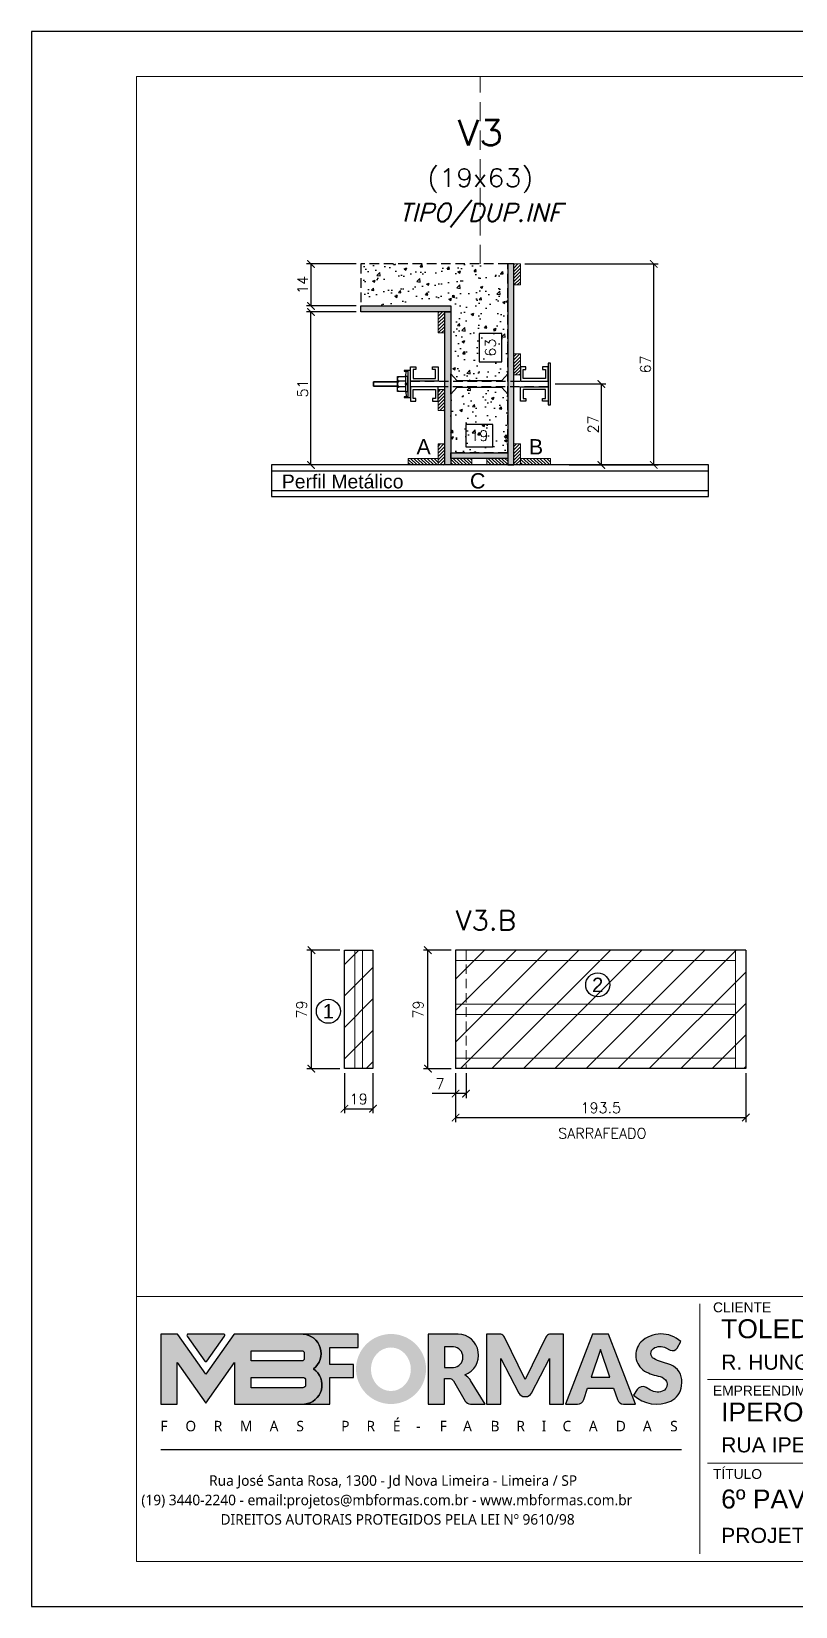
# Model space of a CAD drawing. Extents: x -23436 to 4767, y -4638 to 9755.
# Drawn here: x -17506 to -16997, y 5232 to 6282 of the extents above; entities that cross this region are included whole.
import ezdxf
from ezdxf.enums import TextEntityAlignment as Align

# ---------------------------------------------------------------- set-up
doc = ezdxf.new("R2010")
doc.units = 0
doc.header["$PDMODE"] = 2
doc.header["$PDSIZE"] = 10
doc.linetypes.add('CABLIN', pattern=[0.35, 0.25, -0.1])
doc.linetypes.add('HIDDEN', pattern=[9.525, 6.35, -3.175])
doc.layers.get('0').update_dxf_attribs({"lineweight": 13})
doc.layers.get('Defpoints').update_dxf_attribs({"lineweight": 13})
for name, color, linetype in [('Barra de Ancoragem', 20, 'Continuous'), ('Concreto', 250, 'HIDDEN'), ('Cota', 4, 'Continuous'), ('Cota Seção (2x)', 4, 'Continuous'), ('Hachura', 252, 'CABLIN'), ('MB Logo', 255, 'Continuous'), ('Painéis', 200, 'Continuous'), ('Perfil Metálico', 224, 'Continuous'), ('Reaproveitamento', 251, 'Continuous'), ('Romaneio', 10, 'Continuous'), ('Texto de Titulo', 7, 'Continuous'), ('Texto Qtd Sarr', 242, 'Continuous'), ('Tubo de PVC', 51, 'Continuous')]:
    doc.layers.add(name, color=color, linetype=linetype)
for name, color, linetype, lineweight in [('FOLHA MB', 7, 'Continuous', 13), ('Madeira', 100, 'Continuous', 13), ('Sarr 2.2x7', 40, 'Continuous', 9), ('Texto Seção', 7, 'Continuous', 15)]:
    doc.layers.add(name, color=color, linetype=linetype, lineweight=lineweight)
doc.layers.add('Laje_Perimetro', color=7, linetype='Continuous', plot=False)
doc.styles.add('ARIAL', font='arial.ttf', dxfattribs={"oblique": 15, "height": 25})
doc.styles.add('MB_C01', font='arial.ttf', dxfattribs={"height": 1.3})
doc.styles.add('MB_C02', font='arial.ttf', dxfattribs={"height": 2})
doc.styles.add('MB_C03', font='arial.ttf', dxfattribs={"height": 2.5})
doc.styles.add('MtXpl_Lucida_Sans_Un', font='l_10646.ttf')
doc.styles.add('REGUA-120', font='ROMANS.shx', dxfattribs={"height": 15})
doc.styles.add('ROMANS', font='romans.shx')
doc.dimstyles.new('Cota Paínel', dxfattribs={"dimtxt": 7, "dimasz": 5, "dimexe": 3, "dimexo": 3, "dimgap": 3, "dimtad": 1, "dimdec": 1, "dimzin": 12, "dimdsep": 46, "dimtxsty": 'ROMANS', "dimblk": 'ARCHTICK', "dimcen": 0, "dimclrd": 4, "dimclre": 4, "dimclrt": 1, "dimadec": 1, "dimazin": 3, "dimtfac": 1, "dimtdec": 1, "dimtmove": 0, "dimatfit": 3, "dimldrblk": 'OBLIQUE', "dimfxl": 1, "dimtolj": 1, "dimtzin": 12, "dimarcsym": 0})
doc.dimstyles.new('Cota Seção (2x)', dxfattribs={"dimtxt": 7, "dimasz": 5, "dimexe": 3, "dimexo": 3, "dimgap": 2, "dimtad": 3, "dimdec": 1, "dimlfac": 0.5, "dimzin": 12, "dimdsep": 46, "dimtxsty": 'ROMANS', "dimblk": 'ARCHTICK', "dimcen": 0, "dimclrd": 4, "dimclre": 4, "dimclrt": 1, "dimadec": 1, "dimazin": 3, "dimtfac": 1, "dimtdec": 1, "dimtmove": 0, "dimatfit": 3, "dimldrblk": 'OBLIQUE', "dimfxl": 1, "dimtolj": 1, "dimtzin": 12, "dimarcsym": 0})
doc.dimstyles.new('Cota Seção interna', dxfattribs={"dimtxt": 7, "dimasz": 6, "dimexe": 0.18, "dimexo": 2, "dimgap": -4, "dimtad": 3, "dimdec": 1, "dimlfac": 0.5, "dimzin": 12, "dimdsep": 46, "dimtxsty": 'ROMANS', "dimblk": 'ARCHTICK', "dimcen": 0.09, "dimse1": 1, "dimse2": 1, "dimsd1": 1, "dimsd2": 1, "dimclrd": 180, "dimclre": 5, "dimclrt": 1, "dimadec": 0, "dimazin": 3, "dimtfac": 1, "dimtdec": 1, "dimtofl": 0, "dimtmove": 0, "dimatfit": 3, "dimldrblk": 'ARCHTICK', "dimfxl": 1, "dimtolj": 1, "dimtzin": 0, "dimarcsym": 0})
pattern_1 = [(225, (-25488.1304, -16787.3607), (1.12253202, -1.12253202), [])]
pattern_2 = [(45, (1654.23, -96.997), (-10.48783, 10.48783), [])]

# ---------------------------------------------------------------- blocks, each defined once
blk = doc.blocks.new('MB-NOVO')
at = {"layer": 'MB Logo', "linetype": 'Continuous'}
h = blk.add_hatch(color=256, dxfattribs=at)
h.dxf.hatch_style = 1
h.set_gradient(color1=(242, 132, 69), color2=(247, 180, 141), rotation=90, tint=1)
h.paths.add_polyline_path([(-18529.6, 10980.8), (-18475.7, 10980.8, 0.706757), (-18468.7, 11008, 0.681802), (-18476.7, 11034.9), (-18529.4, 11034.9, 0.243712), (-18530.2, 11034.5), (-18551.7, 11003.9), (-18573.3, 11034.5, 0.243712), (-18574.1, 11034.9), (-18586.5, 11034.9), (-18586.5, 10980.8), (-18573.9, 10980.8), (-18573.9, 11012.9), (-18551.7, 10981.5), (-18529.6, 11012.9)])
h.paths.add_polyline_path([(-18516.8, 11014.1), (-18516.8, 11022), (-18477.8, 11022, -0.414214), (-18475.8, 11020), (-18475.8, 11016.1, -0.414214), (-18477.8, 11014.1)], flags=16)
h.paths.add_polyline_path([(-18516.8, 11001.4), (-18476.8, 11001.4, -0.414214), (-18474.8, 10999.4), (-18474.8, 10995.5, -0.414214), (-18476.8, 10993.5), (-18516.8, 10993.5)], flags=16)
at = {"layer": 'MB Logo', "true_color": 0x262626}
h = blk.add_hatch(color=250, dxfattribs=at)
h.dxf.hatch_style = 1
h.paths.add_polyline_path([(-18537.3, 11033.3, 0.60809), (-18538.1, 11034.9), (-18565.3, 11034.9, 0.60809), (-18566.1, 11033.3), (-18552.5, 11014, 0.518202), (-18550.9, 11014)])
h = blk.add_hatch(color=250, dxfattribs=at)
h.dxf.hatch_style = 1
h.paths.add_polyline_path([(-18456.2, 11011.3), (-18456.2, 11024.6), (-18434.2, 11024.6), (-18434.2, 11034.9), (-18476.7, 11034.9, -0.681802), (-18468.7, 11008, -0.706757), (-18475.7, 10980.8), (-18456.2, 10980.8), (-18456.2, 11001.4), (-18437.8, 11001.4), (-18437.8, 11011.3)])
h = blk.add_hatch(color=250, dxfattribs=at)
h.dxf.hatch_style = 1
h.paths.add_polyline_path([(-18435.9, 11007.9, 1), (-18381.9, 11007.9, 1)])
edge = h.paths.add_edge_path(flags=16)
edge.add_ellipse((-18409, 11007.7), major_axis=(0, 16.8), ratio=0.916255, start_angle=0, end_angle=360)
h = blk.add_hatch(color=250, dxfattribs=at)
h.dxf.hatch_style = 1
h.paths.add_polyline_path([(-18357, 11034.9), (-18380.2, 11034.9), (-18380.2, 10980.8), (-18367.6, 10980.8), (-18367.6, 11000.7), (-18363.4, 11000.7, -0.195765), (-18360.9, 10998.9), (-18351.8, 10983.2, 0.261385), (-18347.5, 10980.8), (-18336.4, 10980.8), (-18347.5, 10999, 0.082429), (-18349.6, 11001.5), (-18351.9, 11003.4, 0.81838)])
h.paths.add_polyline_path([(-18360.8, 11009), (-18367.6, 11009), (-18367.6, 11025), (-18360.8, 11025, -0.92578)], flags=16)
h = blk.add_hatch(color=250, dxfattribs=at)
h.dxf.hatch_style = 1
h.paths.add_polyline_path([(-18286.6, 11015.9), (-18286.6, 10980.8), (-18275.8, 10980.8), (-18275.8, 11034.9), (-18286.6, 11034.9, 0.216647), (-18289.4, 11032.4), (-18305.5, 10999.8), (-18321.6, 11032.7, 0.199908), (-18324.3, 11034.9), (-18335.2, 11034.9), (-18335.2, 10980.8), (-18324.3, 10980.8), (-18324.3, 11015.9), (-18310.4, 10989.3, 0.279644), (-18306, 10986.6, 0.340986), (-18300.5, 10989.3)])
h = blk.add_hatch(color=250, dxfattribs=at)
h.dxf.hatch_style = 1
h.paths.add_polyline_path([(-18274.4, 10980.8), (-18265, 10980.8, 0.322517), (-18260.2, 10984.3), (-18257.3, 10993), (-18237.2, 10993), (-18234.3, 10984.3, 0.322517), (-18229.5, 10980.8), (-18220.3, 10980.8), (-18241.2, 11034.9), (-18253.4, 11034.9)])
h.paths.add_polyline_path([(-18254.4, 11001.6), (-18247.3, 11023), (-18240.1, 11001.6)], flags=16)
h = blk.add_hatch(color=250, dxfattribs=at)
h.dxf.hatch_style = 1
h.paths.add_polyline_path([(-18206, 11024, -0.247671), (-18196.9, 11024.3), (-18193.5, 11022.5, 0.40799), (-18188.2, 11024.1), (-18185.4, 11029.1, 0.392837), (-18216.2, 11028.7, 0.467779), (-18213.3, 11006.3, 0.077523), (-18201.2, 11002.1, -0.214206), (-18196.1, 10997.9, -0.284295), (-18198.2, 10991.4, -0.26924), (-18208.8, 10991.6), (-18212.2, 10993.6, 0.407727), (-18219, 10992.1), (-18221.8, 10987.7, 0.296878), (-18193.2, 10983.1, 0.272251), (-18184.9, 10995.3), (-18184.6, 10997.9, 0.348906), (-18193.7, 11011.2), (-18200.4, 11013.5, -0.045018), (-18205.8, 11015.7, -0.618284)])
at = {"layer": 'MB Logo', "linetype": 'Continuous'}
blk.add_line((-18586.5, 10945.9), (-18184.8, 10945.9), dxfattribs=at)
at = {"layer": 'MB Logo', "color": 23, "linetype": 'Continuous', "true_color": 0xf28445}
for points in [[(-18573.3, 11034.5, 0.243712), (-18574.1, 11034.9), (-18586.5, 11034.9), (-18586.5, 10980.8), (-18573.9, 10980.8), (-18573.9, 11012.9), (-18551.7, 10981.5), (-18529.6, 11012.9), (-18529.6, 10980.8), (-18475.7, 10980.8, 0.706757), (-18468.7, 11008, 0.681802), (-18476.7, 11034.9), (-18529.4, 11034.9, 0.243712), (-18530.2, 11034.5), (-18551.7, 11003.9)], [(-18516.8, 11022), (-18477.8, 11022, -0.414214), (-18475.8, 11020), (-18475.8, 11016.1, -0.414214), (-18477.8, 11014.1), (-18516.8, 11014.1)], [(-18516.8, 11001.4), (-18476.8, 11001.4, -0.414214), (-18474.8, 10999.4), (-18474.8, 10995.5, -0.414214), (-18476.8, 10993.5), (-18516.8, 10993.5)]]:
    blk.add_lwpolyline(points, format="xyb", close=True, dxfattribs=at)
at = {"layer": 'MB Logo', "color": 250, "true_color": 0x262626}
for points in [[(-18537.3, 11033.3, 0.60809), (-18538.1, 11034.9), (-18565.3, 11034.9, 0.60809), (-18566.1, 11033.3), (-18552.5, 11014, 0.518202), (-18550.9, 11014)], [(-18437.8, 11011.3), (-18456.2, 11011.3), (-18456.2, 11024.6), (-18434.2, 11024.6), (-18434.2, 11034.9), (-18476.7, 11034.9, -0.681802), (-18468.7, 11008, -0.706757), (-18475.7, 10980.8), (-18456.2, 10980.8), (-18456.2, 11001.4), (-18437.8, 11001.4)], [(-18347.5, 10980.8), (-18336.4, 10980.8), (-18347.5, 10999, 0.082429), (-18349.6, 11001.5), (-18351.9, 11003.4, 0.81838), (-18357, 11034.9), (-18380.2, 11034.9), (-18380.2, 10980.8), (-18367.6, 10980.8), (-18367.6, 11000.7), (-18363.4, 11000.7, -0.209789), (-18360.8, 10998.7), (-18351.8, 10983.2, 0.261385)], [(-18286.6, 11015.9), (-18286.6, 10980.8), (-18275.8, 10980.8), (-18275.8, 11034.9), (-18286.6, 11034.9, 0.216647), (-18289.4, 11032.4), (-18305.5, 10999.8), (-18321.5, 11032.4, 0.216647), (-18324.3, 11034.9), (-18335.2, 11034.9), (-18335.2, 10980.8), (-18324.3, 10980.8), (-18324.3, 11015.9), (-18310.4, 10989.3, 0.279644), (-18306, 10986.6), (-18304.9, 10986.6, 0.279644), (-18300.5, 10989.3)], [(-18265, 10980.8, 0.322517), (-18260.2, 10984.3), (-18257.3, 10993), (-18237.2, 10993), (-18234.3, 10984.3, 0.322517), (-18229.5, 10980.8), (-18220.3, 10980.8), (-18241.2, 11034.9), (-18253.4, 11034.9), (-18274.4, 10980.8)], [(-18206.2, 11015.9, -0.549626), (-18206.4, 11023.8, -0.258723), (-18196.9, 11024.3), (-18193.5, 11022.5, 0.40799), (-18188.2, 11024.1), (-18185.4, 11029.1, 0.392837), (-18216.2, 11028.7, 0.467779), (-18213.3, 11006.3, 0.077523), (-18201.2, 11002.1, -0.203897), (-18196.3, 10998.2), (-18196.1, 10997.8, -0.267611), (-18198, 10991.6), (-18198.5, 10991.3, -0.261145), (-18208.8, 10991.6), (-18212.2, 10993.6, 0.407727), (-18219, 10992.1), (-18221.8, 10987.7, 0.296878), (-18193.2, 10983.1, 0.265963), (-18184.9, 10994.9), (-18184.7, 10997.6, 0.340466), (-18193.1, 11011), (-18200.4, 11013.5, -0.049298)], [(-18367.6, 11009), (-18360.8, 11009, 0.92578), (-18360.8, 11025), (-18367.6, 11025)]]:
    blk.add_lwpolyline(points, format="xyb", close=True, dxfattribs=at)
blk.add_lwpolyline([(-18247.3, 11023), (-18254.4, 11001.6), (-18240.1, 11001.6)], close=True, dxfattribs=at)
at = {"layer": 'MB Logo', "color": 250, "true_color": 0x262626, "style": 'MtXpl_Lucida_Sans_Un'}
for s, height, p in [('F', 8.12, (-18586.8, 10959.8)), ('O', 8.12, (-18567.5, 10959.8)), ('R', 8.12, (-18545.6, 10959.8)), ('M', 8.12, (-18525.4, 10959.8)), ('A', 8.12, (-18502.5, 10959.8)), ('S', 8.12, (-18481.9, 10959.8)), ('P', 8.12, (-18447.3, 10959.8)), ('R', 8.12, (-18427.8, 10959.8)), ('É', 8.12, (-18407.5, 10959.8)), ('-', 8.12, (-18389.6, 10959.8)), ('F', 8.12, (-18371.4, 10959.8)), ('A', 8.12, (-18353.3, 10959.8)), ('B', 8.12, (-18332.1, 10959.8)), ('R', 8.12, (-18312.2, 10959.8)), ('I', 8.12, (-18292.7, 10959.8)), ('C', 8.12, (-18276.6, 10959.8)), ('A', 8.12, (-18256.3, 10959.8)), ('D', 8.12, (-18235.5, 10959.8)), ('A', 8.12, (-18214.6, 10959.8)), ('S', 8.12, (-18193.6, 10959.8)), ('DIREITOS AUTORAIS PROTEGIDOS PELA LEI Nº 9610/98', 8.122, (-18540.4, 10887.8))]:
    blk.add_text(s, height=height, dxfattribs=at).set_placement(p)
at = {"layer": 'MB Logo', "style": 'MtXpl_Lucida_Sans_Un'}
for s, p in [('Rua José Santa Rosa, 1300 - Jd Nova Limeira - Limeira / SP', (-18549.2, 10917.8)), ('(19) 3440-2240 - email:projetos@mbformas.com.br - www.mbformas.com.br', (-18601.5, 10902.8))]:
    blk.add_text(s, height=8.122, dxfattribs=at).set_placement(p)
blk = doc.blocks.new('A$C169d8357')
at = {"layer": 'FOLHA MB', "color": 1}
for p, q in [((1109.8, 356.7), (70, 356.7)), ((445.6, 351.7), (445.6, 185)), ((781.5, 301.2), (450.7, 301.2)), ((938.1, 245.6), (450.7, 245.6))]:
    blk.add_line(p, q, dxfattribs=at)
for points in [[(0, 1199.9), (0, 149.9), (1485, 149.9), (1485, 1199.9)], [(70, 1169.9), (70, 179.9), (1455, 179.9), (1455, 1169.9)]]:
    blk.add_lwpolyline(points, close=True, dxfattribs=at)
at = {"layer": 'MB Logo', "xscale": 0.8642040370897565, "yscale": 0.8642040370897565, "zscale": 0.8642040370897565}
blk.add_blockref('MB-NOVO', (16148.7, -9204.8), dxfattribs=at)
at = {"layer": 'FOLHA MB', "color": 6}
for s, height, style, p in [('CLIENTE', 6.57, 'MB_C01', (454.3, 346.1)), ('R. HUNGRIA,620-10ºANDAR-SÃO PAULO-SP', 10.102, 'MB_C02', (459.7, 307.8)), ('EMPREENDIMENTO E LOCAL', 6.566, 'MB_C01', (454.3, 290.6)), ('RUA IPEROIG,180-PERDIZES-SÃO PAULO-SP', 10.102, 'MB_C02', (459.7, 252.7)), ('TÍTULO', 6.57, 'MB_C01', (454.3, 235)), ('PROJETO EXECUTIVO DE LATERAIS DE VIGAS', 10.102, 'MB_C02', (459.7, 192.3))]:
    blk.add_text(s, height=height, dxfattribs=dict(at, style=style)).set_placement(p)
at = {"layer": 'FOLHA MB', "color": 5, "style": 'MB_C03'}
for s, height, p in [('TOLEDO', 12.63, (459.7, 328.8)), ('IPEROIG', 12.63, (459.7, 273.3)), ('6º PAVIMENTO / TIPO / DUPLEX INFERIOR', 12.628, (459.7, 215.3))]:
    blk.add_text(s, height=height, dxfattribs=at).set_placement(p)
blk = doc.blocks.new('_ArchTick')
at = {"color": 0, "linetype": 'ByBlock', "const_width": 0.15}
blk.add_lwpolyline([(-0.5, -0.5), (0.5, 0.5)], dxfattribs=at)
blk = doc.blocks.new('*D198')
at = {"layer": 'Cota', "color": 4, "lineweight": -2, "transparency": 16777216}
for p, q in [((-17289.9, 6095.3), (-17323.1, 6095.3)), ((-17320.1, 5993.3), (-17320.1, 6095.3)), ((-17258.3, 5993.3), (-17323.1, 5993.3))]:
    blk.add_line(p, q, dxfattribs=at)
at = {"layer": 'Defpoints', "color": 0, "transparency": 16777216}
for p in [(-17320.1, 6095.3), (-17286.9, 6095.3), (-17255.3, 5993.3)]:
    blk.add_point(p, dxfattribs=at)
at = {"layer": 'Cota', "color": 4, "lineweight": -2, "transparency": 16777216, "xscale": 5, "yscale": 5, "zscale": 5}
for p, rotation in [((-17320.1, 6095.3), 90), ((-17320.1, 5993.3), 270)]:
    blk.add_blockref('_ArchTick', p, dxfattribs=dict(at, rotation=rotation))
at = {"layer": 'Cota', "color": 1, "transparency": 16777216, "insert": (-17325.6, 6044.3), "char_height": 7, "attachment_point": 5, "rotation": 90, "style": 'ROMANS'}
blk.add_mtext('\\A1;51', dxfattribs=at)
blk = doc.blocks.new('_OBLIQUE')
at = {"color": 0, "linetype": 'ByBlock', "lineweight": -2}
for p, q in [((0, 0), (-1, 0)), ((-0.5, -0.5), (0.5, 0.5))]:
    blk.add_line(p, q, dxfattribs=at)
blk = doc.blocks.new('DSADSAD')
at = {"layer": 'Barra de Ancoragem'}
for p, q in [((-12991, 7698.4), (-13009.2, 7698.4)), ((-13005.1, 7696.9), (-13008.6, 7697.6)), ((-12995.1, 7696.9), (-12991.5, 7697.6))]:
    blk.add_line(p, q, dxfattribs=at)
at = {"layer": 'Barra de Ancoragem', "flags": 128}
for points in [[(-13009.2, 7700.2), (-12991, 7700.2), (-12991, 7698.4), (-13009.2, 7698.4)], [(-13008.6, 7698.4), (-13008.6, 7696), (-13009.2, 7696), (-13009.2, 7698.4)], [(-12995.1, 7698.4), (-12995.1, 7696.9), (-13005.1, 7696.9), (-13005.1, 7698.4)], [(-12991, 7698.4), (-12991, 7696), (-12991.5, 7696), (-12991.5, 7698.4)]]:
    blk.add_lwpolyline(points, close=True, dxfattribs=at)
for points in [[(-13005.1, 7696.9), (-13005.1, 7691.6), (-12995.1, 7691.6), (-12995.1, 7696.9)], [(-13000.4, 7696.9), (-13000.4, 7698.4), (-12999.8, 7698.4), (-12999.8, 7696.9), (-13000.4, 7696.9), (-12999.8, 7696.9)]]:
    blk.add_lwpolyline(points, dxfattribs=at)
for points in [[(-13001.9, 7696.9), (-13001.9, 7692.8, 0.666667), (-12998.3, 7692.8, 0.666667)], [(-12998.3, 7696.9), (-12998.3, 7692.8, 0.729796), (-12995.1, 7692.8, 0.729796)]]:
    blk.add_lwpolyline(points, format="xyb", dxfattribs=at)
at = {"layer": 'Barra de Ancoragem'}
blk.add_arc((-13003.5, 7693.3), 1.7, 197.7564, 342.2436, dxfattribs=at)
blk = doc.blocks.new('*D199')
at = {"layer": 'Cota', "color": 4, "lineweight": -2, "transparency": 16777216}
for p, q in [((-17157.4, 6047.3), (-17123.5, 6047.3)), ((-17126.5, 5993.3), (-17126.5, 6047.3)), ((-17147.9, 5993.3), (-17123.5, 5993.3))]:
    blk.add_line(p, q, dxfattribs=at)
at = {"layer": 'Defpoints', "color": 0, "transparency": 16777216}
for p in [(-17160.4, 6047.3), (-17126.5, 6047.3), (-17150.9, 5993.3)]:
    blk.add_point(p, dxfattribs=at)
at = {"layer": 'Cota', "color": 4, "lineweight": -2, "transparency": 16777216, "xscale": 5, "yscale": 5, "zscale": 5}
for p, rotation in [((-17126.5, 6047.3), 90), ((-17126.5, 5993.3), 270)]:
    blk.add_blockref('_ArchTick', p, dxfattribs=dict(at, rotation=rotation))
at = {"layer": 'Cota', "color": 1, "transparency": 16777216, "insert": (-17132, 6020.3), "char_height": 7, "attachment_point": 5, "rotation": 90, "style": 'ROMANS'}
blk.add_mtext('\\A1;27', dxfattribs=at)
blk = doc.blocks.new('*D200')
at = {"layer": 'Cota Seção (2x)', "color": 180, "lineweight": -2, "transparency": 16777216}
for p, q in [((-17198.9, 6020.3), (-17216.9, 6020.3)), ((-17216.9, 6020.3), (-17216.9, 6005.3)), ((-17198.9, 6005.3), (-17198.9, 6020.3)), ((-17216.9, 6005.3), (-17198.9, 6005.3))]:
    blk.add_line(p, q, dxfattribs=at)
at = {"layer": 'Defpoints', "color": 0, "transparency": 16777216}
for p in [(-17226.9, 6001.3), (-17226.9, 6001.3), (-17188.9, 6001.3)]:
    blk.add_point(p, dxfattribs=at)
at = {"layer": 'Cota Seção (2x)', "color": 1, "transparency": 16777216, "insert": (-17207.9, 6012.8), "char_height": 7, "attachment_point": 5, "style": 'ROMANS'}
blk.add_mtext('\\A1;19', dxfattribs=at)
blk = doc.blocks.new('*D201')
at = {"layer": 'Cota', "color": 4, "lineweight": -2, "transparency": 16777216}
for p, q in [((-17289.9, 6127.3), (-17323.1, 6127.3)), ((-17320.1, 6127.3), (-17320.1, 6099.3)), ((-17289.9, 6099.3), (-17323.1, 6099.3))]:
    blk.add_line(p, q, dxfattribs=at)
at = {"layer": 'Defpoints', "color": 0, "transparency": 16777216}
for p in [(-17286.9, 6127.3), (-17320.1, 6099.3), (-17286.9, 6099.3)]:
    blk.add_point(p, dxfattribs=at)
at = {"layer": 'Cota', "color": 4, "lineweight": -2, "transparency": 16777216, "xscale": 5, "yscale": 5, "zscale": 5}
for p, rotation in [((-17320.1, 6127.3), 90), ((-17320.1, 6099.3), 270)]:
    blk.add_blockref('_ArchTick', p, dxfattribs=dict(at, rotation=rotation))
at = {"layer": 'Cota', "color": 1, "transparency": 16777216, "insert": (-17325.6, 6113.3), "char_height": 7, "attachment_point": 5, "rotation": 90, "style": 'ROMANS'}
blk.add_mtext('\\A1;14', dxfattribs=at)
blk = doc.blocks.new('*D202')
at = {"layer": 'Cota', "color": 4, "lineweight": -2, "transparency": 16777216}
for p, q in [((-17177.5, 6127.3), (-17088.6, 6127.3)), ((-17091.6, 5993.3), (-17091.6, 6127.3)), ((-17147.9, 5993.3), (-17088.6, 5993.3))]:
    blk.add_line(p, q, dxfattribs=at)
at = {"layer": 'Defpoints', "color": 0, "transparency": 16777216}
for p in [(-17180.5, 6127.3), (-17091.6, 6127.3), (-17150.9, 5993.3)]:
    blk.add_point(p, dxfattribs=at)
at = {"layer": 'Cota', "color": 4, "lineweight": -2, "transparency": 16777216, "xscale": 5, "yscale": 5, "zscale": 5}
for p, rotation in [((-17091.6, 6127.3), 90), ((-17091.6, 5993.3), 270)]:
    blk.add_blockref('_ArchTick', p, dxfattribs=dict(at, rotation=rotation))
at = {"layer": 'Cota', "color": 1, "transparency": 16777216, "insert": (-17097.1, 6060.3), "char_height": 7, "attachment_point": 5, "rotation": 90, "style": 'ROMANS'}
blk.add_mtext('\\A1;67', dxfattribs=at)
blk = doc.blocks.new('*D203')
at = {"layer": 'Cota Seção (2x)', "color": 180, "lineweight": -2, "transparency": 16777216}
for p, q in [((-17192.9, 6081), (-17207.9, 6081)), ((-17207.9, 6081), (-17207.9, 6062)), ((-17192.9, 6062), (-17192.9, 6081)), ((-17207.9, 6062), (-17192.9, 6062))]:
    blk.add_line(p, q, dxfattribs=at)
at = {"layer": 'Defpoints', "color": 0, "transparency": 16777216}
for p in [(-17188.9, 6127.3), (-17188.9, 6127.3), (-17188.9, 6001.3)]:
    blk.add_point(p, dxfattribs=at)
at = {"layer": 'Cota Seção (2x)', "color": 1, "transparency": 16777216, "insert": (-17200.4, 6071.5), "char_height": 7, "attachment_point": 5, "rotation": 90, "style": 'ROMANS'}
blk.add_mtext('\\A1;63', dxfattribs=at)
blk = doc.blocks.new('titulo1')
at = {"layer": 'Defpoints', "color": 252, "linetype": 'HIDDEN', "ltscale": 2}
blk.add_line((0, 0), (0, 125), dxfattribs=at)
at = {"layer": 'Defpoints', "style": 'ROMANS', "oblique": 15}
blk.add_attdef('FOLHA', text='', height=10, dxfattribs=at).set_placement((0, 15.6), align=Align.MIDDLE_CENTER)
at = {"layer": 'Texto Qtd Sarr', "color": 3, "style": 'ROMANS', "oblique": 15}
for tag, height, p in [('TITULO', 17, (0, 71.4)), ('SEÇÃO', 12, (0, 41.5))]:
    blk.add_attdef(tag, text='', height=height, dxfattribs=at).set_placement(p, align=Align.MIDDLE_CENTER)
blk = doc.blocks.new('*D235')
at = {"layer": 'Cota', "color": 4, "lineweight": -2, "transparency": 16777216}
for p, q in [((-17300.8, 5669.8), (-17322.8, 5669.8)), ((-17319.8, 5590.8), (-17319.8, 5669.8)), ((-17300.8, 5590.8), (-17322.8, 5590.8))]:
    blk.add_line(p, q, dxfattribs=at)
at = {"layer": 'Defpoints', "color": 0, "transparency": 16777216}
for p in [(-17319.8, 5669.8), (-17297.8, 5669.8), (-17297.8, 5590.8)]:
    blk.add_point(p, dxfattribs=at)
at = {"layer": 'Cota', "color": 4, "lineweight": -2, "transparency": 16777216, "xscale": 5, "yscale": 5, "zscale": 5}
for p, rotation in [((-17319.8, 5669.8), 90), ((-17319.8, 5590.8), 270)]:
    blk.add_blockref('_ArchTick', p, dxfattribs=dict(at, rotation=rotation))
at = {"layer": 'Cota', "color": 1, "transparency": 16777216, "insert": (-17326.3, 5630.3), "char_height": 7, "attachment_point": 5, "rotation": 90, "style": 'ROMANS'}
blk.add_mtext('\\A1;79', dxfattribs=at)
blk = doc.blocks.new('*D236')
at = {"layer": 'Cota', "color": 4, "lineweight": -2, "transparency": 16777216}
for p, q in [((-17226.7, 5669.8), (-17245.1, 5669.8)), ((-17242.1, 5590.8), (-17242.1, 5669.8)), ((-17226.7, 5590.8), (-17245.1, 5590.8))]:
    blk.add_line(p, q, dxfattribs=at)
at = {"layer": 'Defpoints', "color": 0, "transparency": 16777216}
for p in [(-17242.1, 5669.8), (-17223.7, 5669.8), (-17223.7, 5590.8)]:
    blk.add_point(p, dxfattribs=at)
at = {"layer": 'Cota', "color": 4, "lineweight": -2, "transparency": 16777216, "xscale": 5, "yscale": 5, "zscale": 5}
for p, rotation in [((-17242.1, 5669.8), 90), ((-17242.1, 5590.8), 270)]:
    blk.add_blockref('_ArchTick', p, dxfattribs=dict(at, rotation=rotation))
at = {"layer": 'Cota', "color": 1, "transparency": 16777216, "insert": (-17248.6, 5630.3), "char_height": 7, "attachment_point": 5, "rotation": 90, "style": 'ROMANS'}
blk.add_mtext('\\A1;79', dxfattribs=at)
blk = doc.blocks.new('*D237')
at = {"layer": 'Cota', "color": 4, "lineweight": -2, "transparency": 16777216}
for p, q in [((-17297.8, 5587.8), (-17297.8, 5561.1)), ((-17278.8, 5587.8), (-17278.8, 5561.1)), ((-17297.8, 5564.1), (-17278.8, 5564.1))]:
    blk.add_line(p, q, dxfattribs=at)
at = {"layer": 'Defpoints', "color": 0, "transparency": 16777216}
for p in [(-17297.8, 5590.8), (-17278.8, 5590.8), (-17278.8, 5564.1)]:
    blk.add_point(p, dxfattribs=at)
at = {"layer": 'Cota', "color": 4, "lineweight": -2, "transparency": 16777216, "xscale": 5, "yscale": 5, "zscale": 5, "rotation": 180}
blk.add_blockref('_ArchTick', (-17297.8, 5564.1), dxfattribs=at)
at = {"layer": 'Cota', "color": 4, "lineweight": -2, "transparency": 16777216, "xscale": 5, "yscale": 5, "zscale": 5}
blk.add_blockref('_ArchTick', (-17278.8, 5564.1), dxfattribs=at)
at = {"layer": 'Cota', "color": 1, "transparency": 16777216, "insert": (-17288.3, 5570.6), "char_height": 7, "attachment_point": 5, "style": 'ROMANS'}
blk.add_mtext('\\A1;19', dxfattribs=at)
blk = doc.blocks.new('*D238')
at = {"layer": 'Cota', "color": 4, "lineweight": -2, "transparency": 16777216}
for p, q in [((-17223.7, 5587.8), (-17223.7, 5555.2)), ((-17030.2, 5587.8), (-17030.2, 5555.2)), ((-17223.7, 5558.2), (-17030.2, 5558.2))]:
    blk.add_line(p, q, dxfattribs=at)
at = {"layer": 'Defpoints', "color": 0, "transparency": 16777216}
for p in [(-17223.7, 5590.8), (-17030.2, 5590.8), (-17030.2, 5558.2)]:
    blk.add_point(p, dxfattribs=at)
at = {"layer": 'Cota', "color": 4, "lineweight": -2, "transparency": 16777216, "xscale": 5, "yscale": 5, "zscale": 5, "rotation": 180}
blk.add_blockref('_ArchTick', (-17223.7, 5558.2), dxfattribs=at)
at = {"layer": 'Cota', "color": 4, "lineweight": -2, "transparency": 16777216, "xscale": 5, "yscale": 5, "zscale": 5}
blk.add_blockref('_ArchTick', (-17030.2, 5558.2), dxfattribs=at)
at = {"layer": 'Cota', "color": 1, "transparency": 16777216, "insert": (-17126.9, 5564.7), "char_height": 7, "attachment_point": 5, "style": 'ROMANS'}
blk.add_mtext('\\A1;193.5', dxfattribs=at)
blk = doc.blocks.new('*D239')
at = {"layer": 'Cota', "color": 4, "lineweight": -2, "transparency": 16777216}
for p, q in [((-17223.7, 5587.8), (-17223.7, 5571.2)), ((-17216.7, 5587.8), (-17216.7, 5571.2)), ((-17223.7, 5574.2), (-17239.4, 5574.2)), ((-17216.7, 5574.2), (-17223.7, 5574.2))]:
    blk.add_line(p, q, dxfattribs=at)
at = {"layer": 'Defpoints', "color": 0, "transparency": 16777216}
for p in [(-17223.7, 5590.8), (-17216.7, 5590.8), (-17223.7, 5574.2)]:
    blk.add_point(p, dxfattribs=at)
at = {"layer": 'Cota', "color": 4, "lineweight": -2, "transparency": 16777216, "xscale": 5, "yscale": 5, "zscale": 5, "rotation": 180}
blk.add_blockref('_ArchTick', (-17223.7, 5574.2), dxfattribs=at)
at = {"layer": 'Cota', "color": 4, "lineweight": -2, "transparency": 16777216, "xscale": 5, "yscale": 5, "zscale": 5}
blk.add_blockref('_ArchTick', (-17216.7, 5574.2), dxfattribs=at)
at = {"layer": 'Cota', "color": 1, "transparency": 16777216, "insert": (-17234, 5580.7), "char_height": 7, "attachment_point": 5, "style": 'ROMANS'}
blk.add_mtext('\\A1;7', dxfattribs=at)

msp = doc.modelspace()

# ---------------------------------------------------------------- hatches: boundary and pattern name
at = {"layer": 'Concreto'}
h = msp.add_hatch(dxfattribs=at)
h.set_pattern_fill('AR-CONC', color=256, scale=2.5)
h.set_pattern_definition([(50, (1585.02, 56), (17.931505, -1.568803), [1.875, -20.625]), (355, (1585.02, 56), (-3.468783, 18.804803), [1.5, -16.5]), (100.45144, (1586.515, 55.87), (14.462721, 17.236), [1.593505, -17.528553]), (46.1842, (1585.02, 61), (26.681033, -4.137982), [2.8125, -30.9375]), (96.63564, (1587.244, 60.655), (23.36655, 24.352965), [2.39026, -26.292844]), (351.18416, (1585.02, 61), (23.36655, 24.352965), [2.25, -24.75]), (21, (1587.52, 59.75), (14.922676, -10.065472), [1.875, -20.625]), (326, (1587.52, 59.75), (6.082883, 18.128751), [1.5, -16.5]), (71.45144, (1588.764, 58.911), (21.00556, 8.063279), [1.593505, -17.528553]), (37.5, (1585.0204, 56), (0.3039964, 8.3223463), [0, -16.3, 0, -16.75, 0, -16.5625]), (7.5, (1585.02, 56), (6.5767384, 9.8602928), [0, -9.55, 0, -15.925, 0, -6.3125]), (327.5, (1579.4454, 56), (13.345561, -0.5638718), [0, -6.25, 0, -19.5, 0, -25.875]), (317.5, (1576.945, 56), (14.579654, 2.5026246), [0, -8.125, 0, -12.95, 0, -18.375])])
h.paths.add_polyline_path([(-17188.89, 6127.26), (-17286.89, 6127.26), (-17286.89, 6099.26), (-17226.89, 6099.26), (-17226.89, 6091.26), (-17226.89, 6054.04), (-17222.89, 6049.54), (-17192.89, 6049.54), (-17188.89, 6054.04), (-17188.89, 6091.26), (-17188.89, 6095.26)])
h.paths.add_polyline_path([(-17195.14, 6064.29), (-17195.14, 6078.79), (-17205.64, 6078.79), (-17205.64, 6064.29)], flags=16)
h = msp.add_hatch(dxfattribs=at)
h.set_pattern_fill('AR-CONC', color=256, scale=2.5)
h.set_pattern_definition([(50, (-1538.082, 20812.517), (17.931505, -1.568803), [1.875, -20.625]), (355, (-1538.082, 20812.517), (-3.468783, 18.804803), [1.5, -16.5]), (100.45144, (-1536.588, 20812.386), (14.462721, 17.236), [1.593505, -17.528553]), (46.1842, (-1538.082, 20817.517), (26.681033, -4.137982), [2.8125, -30.9375]), (96.63564, (-1535.86, 20817.172), (23.36655, 24.352965), [2.39026, -26.292844]), (351.18416, (-1538.082, 20817.517), (23.36655, 24.352965), [2.25, -24.75]), (21, (-1535.582, 20816.267), (14.922676, -10.065472), [1.875, -20.625]), (326, (-1535.582, 20816.267), (6.082883, 18.128751), [1.5, -16.5]), (71.451445, (-1534.339, 20815.428), (21.00556, 8.063279), [1.593505, -17.528553]), (37.5, (-1538.0824, 20812.5165), (0.3039964, 8.3223463), [0, -16.3, 0, -16.75, 0, -16.5625]), (7.5, (-1538.082, 20812.5165), (6.5767384, 9.8602928), [0, -9.55, 0, -15.925, 0, -6.3125]), (327.5, (-1543.6574, 20812.5165), (13.345561, -0.5638718), [0, -6.25, 0, -19.5, 0, -25.875]), (317.5, (-1546.157, 20812.517), (14.579654, 2.5026246), [0, -8.125, 0, -12.95, 0, -18.375])])
h.paths.add_polyline_path([(-17188.89, 6040.48), (-17192.89, 6044.98), (-17222.89, 6044.98), (-17226.89, 6040.48), (-17226.89, 6001.26), (-17188.89, 6001.26)])
h.paths.add_polyline_path([(-17214.64, 6007.51), (-17201.14, 6007.51), (-17201.14, 6018.01), (-17214.64, 6018.01)], flags=24)
at = {"layer": 'Hachura'}
h = msp.add_hatch(color=256, dxfattribs=at)
h.dxf.hatch_style = 1
h.paths.add_polyline_path([(-17184.89, 6127.26), (-17188.89, 6127.26), (-17188.89, 5993.26), (-17184.89, 5993.26)])
h = msp.add_hatch(dxfattribs=at)
h.set_pattern_fill('ANSI31', color=256, scale=0.5, angle=180, style=0)
h.set_pattern_definition(pattern_1)
h.paths.add_polyline_path([(-17184.89, 6127.26), (-17180.49, 6127.26), (-17180.49, 6113.26), (-17184.89, 6113.26)])
h = msp.add_hatch(color=256, dxfattribs=at)
h.dxf.hatch_style = 1
h.paths.add_polyline_path([(-17286.89, 6095.26), (-17286.89, 6099.26), (-17226.89, 6099.26), (-17226.89, 6095.26)])
h = msp.add_hatch(dxfattribs=at)
h.set_pattern_fill('ANSI31', color=256, scale=0.5, angle=360, style=0)
h.set_pattern_definition([(45, (-8927.6429, 29055.8796), (-1.12253202, 1.12253202), [])])
h.paths.add_polyline_path([(-17230.89, 6095.26), (-17235.29, 6095.26), (-17235.29, 6081.26), (-17230.89, 6081.26)])
h = msp.add_hatch(color=256, dxfattribs=at)
h.dxf.hatch_style = 1
h.paths.add_polyline_path([(-17230.89, 6095.26), (-17226.89, 6095.26), (-17226.89, 5993.26), (-17230.89, 5993.26)])
h = msp.add_hatch(dxfattribs=at)
h.set_pattern_fill('ANSI31', color=256, scale=0.5, angle=180, style=0)
h.set_pattern_definition([(225, (-25488.1304, -16727.3607), (1.12253202, -1.12253202), [])])
h.paths.add_polyline_path([(-17184.89, 6053.26), (-17180.49, 6053.26), (-17180.49, 6067.26), (-17184.89, 6067.26)])
h = msp.add_hatch(dxfattribs=at)
h.set_pattern_fill('ANSI31', color=256, scale=0.5, angle=360, style=0)
h.set_pattern_definition([(45, (-8927.6429, 29081.6589), (-1.12253202, 1.12253202), [])])
h.paths.add_polyline_path([(-17230.89, 6029.49), (-17235.29, 6029.49), (-17235.29, 6043.49), (-17230.89, 6043.49)])
h = msp.add_hatch(dxfattribs=at)
h.set_pattern_fill('ANSI31', color=256, scale=0.5, angle=360, style=0)
h.set_pattern_definition([(45, (-8927.6429, 29045.431), (-1.12253202, 1.12253202), [])])
h.paths.add_polyline_path([(-17230.89, 5993.26), (-17235.29, 5993.26), (-17235.29, 6007.26), (-17230.89, 6007.26)])
h = msp.add_hatch(dxfattribs=at)
h.set_pattern_fill('ANSI31', color=256, scale=0.5, angle=180, style=0)
h.set_pattern_definition(pattern_1)
h.paths.add_polyline_path([(-17184.89, 5993.26), (-17180.49, 5993.26), (-17180.49, 6007.26), (-17184.89, 6007.26)])
h = msp.add_hatch(dxfattribs=at)
h.set_pattern_fill('ANSI31', color=256, scale=0.5, angle=270, style=0)
h.set_pattern_definition([(315, (5739.3336, -2236.3843), (1.12253202, 1.12253202), [])])
h.paths.add_polyline_path([(-17255.29, 5993.26), (-17255.29, 5997.66), (-17235.29, 5997.66), (-17235.29, 5993.26)])
h = msp.add_hatch(color=256, dxfattribs=at)
h.dxf.hatch_style = 1
h.paths.add_polyline_path([(-17226.89, 5997.66), (-17226.89, 6001.26), (-17188.89, 6001.26), (-17188.89, 5997.66)])
h = msp.add_hatch(dxfattribs=at)
h.set_pattern_fill('ANSI31', color=256, scale=0.5, angle=270, style=0)
h.set_pattern_definition([(315, (5729.7336, -2236.3843), (1.12253202, 1.12253202), [])])
h.paths.add_polyline_path([(-17226.89, 5993.26), (-17226.89, 5997.66), (-17212.89, 5997.66), (-17212.89, 5993.26)])
h = msp.add_hatch(dxfattribs=at)
h.set_pattern_fill('ANSI31', color=256, scale=0.5, angle=270, style=0)
h.set_pattern_definition([(315, (5705.7336, -2236.3843), (1.12253202, 1.12253202), [])])
h.paths.add_polyline_path([(-17202.89, 5993.26), (-17202.89, 5997.66), (-17188.89, 5997.66), (-17188.89, 5993.26)])
h = msp.add_hatch(dxfattribs=at)
h.set_pattern_fill('ANSI31', color=256, scale=0.5, angle=270, style=0)
h.set_pattern_definition([(315, (5720.1336, -2236.3843), (1.12253202, 1.12253202), [])])
h.paths.add_polyline_path([(-17160.49, 5993.26), (-17160.49, 5997.66), (-17180.49, 5997.66), (-17180.49, 5993.26)])
at = {"layer": 'Reaproveitamento'}
h = msp.add_hatch(dxfattribs=at)
h.set_pattern_fill('ANSI31', color=256, scale=118.656251, style=0)
h.set_pattern_definition(pattern_2)
h.paths.add_polyline_path([(-17297.85, 5590.83), (-17278.85, 5590.83), (-17278.85, 5669.83), (-17297.85, 5669.83)])
h = msp.add_hatch(dxfattribs=at)
h.set_pattern_fill('ANSI31', color=256, scale=118.656251, style=0)
h.set_pattern_definition(pattern_2)
h.paths.add_polyline_path([(-17223.69, 5590.83), (-17030.19, 5590.83), (-17030.19, 5669.83), (-17223.69, 5669.83)])

# ---------------------------------------------------------------- linework, layer by layer
at = {"layer": 'Barra de Ancoragem'}
for points in [[(-17253.81, 6058.74), (-17251.96, 6058.74), (-17250.11, 6058.74), (-17250.11, 6056.89), (-17251.96, 6056.89), (-17251.96, 6050.88), (-17237.13, 6050.88), (-17237.13, 6056.89), (-17238.98, 6056.89), (-17238.98, 6058.74), (-17237.13, 6058.74), (-17235.29, 6058.74), (-17235.29, 6049.04), (-17253.81, 6049.04)], [(-17161.96, 6058.74), (-17163.81, 6058.74), (-17165.66, 6058.74), (-17165.66, 6056.89), (-17163.81, 6056.89), (-17163.81, 6050.88), (-17178.64, 6050.88), (-17178.64, 6056.89), (-17176.79, 6056.89), (-17176.79, 6058.74), (-17178.64, 6058.74), (-17180.49, 6058.74), (-17180.49, 6049.04), (-17161.96, 6049.04)], [(-17262.4, 6048.73), (-17278.3, 6048.73), (-17278.3, 6045.79), (-17262.4, 6045.79)], [(-17278.3, 6045.79), (-17278.3, 6048.73), (-17262.4, 6048.73), (-17262.4, 6045.79)], [(-17253.81, 6035.78), (-17251.96, 6035.78), (-17250.11, 6035.78), (-17250.11, 6037.63), (-17251.96, 6037.63), (-17251.96, 6043.64), (-17237.13, 6043.64), (-17237.13, 6037.63), (-17238.98, 6037.63), (-17238.98, 6035.78), (-17237.13, 6035.78), (-17235.29, 6035.78), (-17235.29, 6045.48), (-17253.81, 6045.48)], [(-17161.96, 6035.78), (-17163.81, 6035.78), (-17165.66, 6035.78), (-17165.66, 6037.63), (-17163.81, 6037.63), (-17163.81, 6043.64), (-17178.64, 6043.64), (-17178.64, 6037.63), (-17176.79, 6037.63), (-17176.79, 6035.78), (-17178.64, 6035.78), (-17180.49, 6035.78), (-17180.49, 6045.48), (-17161.96, 6045.48)]]:
    msp.add_lwpolyline(points, close=True, dxfattribs=at)
at = {"layer": 'Barra de Ancoragem', "flags": 128}
msp.add_lwpolyline([(-17160.37, 6033.39), (-17160.37, 6061.13), (-17161.96, 6061.13), (-17161.96, 6033.39)], close=True, dxfattribs=at)
at = {"layer": 'Barra de Ancoragem', "linetype": 'HIDDEN'}
msp.add_lwpolyline([(-17253.81, 6045.48), (-17253.81, 6049.04), (-17161.96, 6049.04), (-17161.96, 6045.48)], close=True, dxfattribs=at)
at = {"layer": 'Concreto'}
for p, q in [((-17286.89, 6099.26), (-17226.89, 6099.26)), ((-17226.89, 6099.26), (-17226.89, 6001.26)), ((-17188.89, 6001.26), (-17226.89, 6001.26)), ((-17188.89, 5993.26), (-17188.89, 5993.26))]:
    msp.add_line(p, q, dxfattribs=at)
msp.add_lwpolyline([(-17188.89, 6127.26), (-17188.89, 6127.26), (-17188.89, 6127.26), (-17286.89, 6127.26), (-17286.89, 6099.26), (-17226.89, 6099.26), (-17226.89, 6001.26), (-17188.89, 6001.26), (-17188.89, 6095.26), (-17188.89, 6095.26)], close=True, dxfattribs=at)
at = {"layer": 'Laje_Perimetro'}
msp.add_lwpolyline([(-16021.36, 6282.26), (-17506.38, 6282.26), (-17506.38, 5232.26), (-16021.36, 5232.26)], close=True, dxfattribs=at)
at = {"layer": 'Madeira'}
for points in [[(-17184.89, 6127.26), (-17180.49, 6127.26), (-17180.49, 6113.26), (-17184.89, 6113.26)], [(-17230.89, 6095.26), (-17235.29, 6095.26), (-17235.29, 6081.26), (-17230.89, 6081.26)], [(-17184.89, 6053.26), (-17180.49, 6053.26), (-17180.49, 6067.26), (-17184.89, 6067.26)], [(-17230.89, 6029.49), (-17235.29, 6029.49), (-17235.29, 6043.49), (-17230.89, 6043.49)], [(-17230.89, 5993.26), (-17235.29, 5993.26), (-17235.29, 6007.26), (-17230.89, 6007.26)], [(-17184.89, 5993.26), (-17180.49, 5993.26), (-17180.49, 6007.26), (-17184.89, 6007.26)], [(-17255.29, 5993.26), (-17255.29, 5997.66), (-17235.29, 5997.66), (-17235.29, 5993.26)], [(-17226.89, 5993.26), (-17226.89, 5997.66), (-17212.89, 5997.66), (-17212.89, 5993.26)], [(-17202.89, 5993.26), (-17202.89, 5997.66), (-17188.89, 5997.66), (-17188.89, 5993.26)], [(-17160.49, 5993.26), (-17160.49, 5997.66), (-17180.49, 5997.66), (-17180.49, 5993.26)]]:
    msp.add_lwpolyline(points, close=True, dxfattribs=at)
at = {"layer": 'Painéis'}
for p, q in [((-17297.85, 5590.83), (-17297.85, 5669.83)), ((-17297.85, 5669.83), (-17278.85, 5669.83)), ((-17278.85, 5669.83), (-17278.85, 5590.83)), ((-17030.19, 5669.83), (-17223.69, 5669.83)), ((-17223.69, 5669.83), (-17223.69, 5590.83)), ((-17030.19, 5669.83), (-17030.19, 5590.83)), ((-17278.85, 5590.83), (-17297.85, 5590.83)), ((-17030.19, 5590.83), (-17223.69, 5590.83))]:
    msp.add_line(p, q, dxfattribs=at)
for points in [[(-17188.89, 5993.26), (-17184.89, 5993.26), (-17184.89, 6127.26), (-17188.89, 6127.26)], [(-17286.89, 6095.26), (-17286.89, 6099.26), (-17226.89, 6099.26), (-17226.89, 6095.26)], [(-17230.89, 6095.26), (-17226.89, 6095.26), (-17226.89, 5993.26), (-17230.89, 5993.26)], [(-17226.89, 5997.66), (-17226.89, 6001.26), (-17188.89, 6001.26), (-17188.89, 5997.66)]]:
    msp.add_lwpolyline(points, close=True, dxfattribs=at)
at = {"layer": 'Perfil Metálico'}
msp.add_lwpolyline([(-17346.49, 5972.19), (-17055.07, 5972.19), (-17055.07, 5993.26), (-17346.49, 5993.26)], close=True, dxfattribs=at)
for points in [[(-17055.07, 5989.1), (-17346.49, 5989.1)], [(-17346.49, 5976.35), (-17055.07, 5976.35)]]:
    msp.add_lwpolyline(points, dxfattribs=at)
at = {"layer": 'Romaneio'}
for centre in [(-17128.96, 5646.67), (-17308.5, 5629.06)]:
    msp.add_circle(centre, 8, dxfattribs=at)
at = {"layer": 'Sarr 2.2x7', "color": 50}
for p, q in [((-17297.85, 5590.83), (-17297.85, 5669.83)), ((-17297.85, 5669.83), (-17294.35, 5669.83)), ((-17290.85, 5669.83), (-17294.35, 5669.83)), ((-17290.85, 5590.83), (-17290.85, 5669.83)), ((-17285.85, 5669.83), (-17282.35, 5669.83)), ((-17285.85, 5669.83), (-17285.85, 5590.83)), ((-17278.85, 5669.83), (-17282.35, 5669.83)), ((-17278.85, 5669.83), (-17278.85, 5590.83)), ((-17223.69, 5669.83), (-17223.69, 5666.33)), ((-17223.69, 5669.83), (-17037.19, 5669.83)), ((-17223.69, 5662.83), (-17223.69, 5666.33)), ((-17223.69, 5662.83), (-17037.19, 5662.83)), ((-17037.19, 5669.83), (-17033.69, 5669.83)), ((-17037.19, 5669.83), (-17037.19, 5590.83)), ((-17037.19, 5669.83), (-17037.19, 5666.33)), ((-17037.19, 5662.83), (-17037.19, 5666.33)), ((-17030.19, 5669.83), (-17033.69, 5669.83)), ((-17030.19, 5669.83), (-17030.19, 5590.83)), ((-17223.69, 5633.83), (-17223.69, 5630.33)), ((-17223.69, 5633.83), (-17037.19, 5633.83)), ((-17223.69, 5626.83), (-17223.69, 5630.33)), ((-17037.19, 5633.83), (-17037.19, 5630.33)), ((-17037.19, 5626.83), (-17037.19, 5630.33)), ((-17223.69, 5626.83), (-17037.19, 5626.83)), ((-17037.19, 5597.83), (-17223.69, 5597.83)), ((-17223.69, 5597.83), (-17223.69, 5594.33)), ((-17037.19, 5597.83), (-17037.19, 5594.33)), ((-17297.85, 5590.83), (-17294.35, 5590.83)), ((-17290.85, 5590.83), (-17294.35, 5590.83)), ((-17285.85, 5590.83), (-17282.35, 5590.83)), ((-17278.85, 5590.83), (-17282.35, 5590.83)), ((-17223.69, 5590.83), (-17223.69, 5594.33)), ((-17037.19, 5590.83), (-17223.69, 5590.83)), ((-17037.19, 5590.83), (-17037.19, 5594.33)), ((-17037.19, 5590.83), (-17033.69, 5590.83)), ((-17030.19, 5590.83), (-17033.69, 5590.83))]:
    msp.add_line(p, q, dxfattribs=at)
at = {"layer": 'Sarr 2.2x7', "linetype": 'HIDDEN'}
msp.add_line((-17216.69, 5669.83), (-17216.69, 5590.83), dxfattribs=at)
at = {"layer": 'Tubo de PVC'}
msp.add_lwpolyline([(-17188.89, 6054.04), (-17188.89, 6054.04), (-17188.89, 6040.48), (-17192.89, 6044.98), (-17222.89, 6044.98), (-17226.89, 6040.48), (-17226.89, 6054.04), (-17222.89, 6049.54), (-17192.89, 6049.54)], close=True, dxfattribs=at)

# ---------------------------------------------------------------- block references
at = {"layer": 'Barra de Ancoragem', "xscale": -1, "rotation": 270}
msp.add_blockref('DSADSAD', (-24954.01, 19047.35), dxfattribs=at)
at = {"layer": 'MB Logo'}
msp.add_blockref('A$C169d8357', (-17506.38, 5082.32), dxfattribs=at)
at = {"layer": 'Texto Seção'}
ref = msp.add_blockref('titulo1', (-17207.2, 6127.26), dxfattribs=at)
ref.add_attrib('TITULO', 'V3', dxfattribs={"layer": 'Texto de Titulo', "color": 7, "height": 17, "style": 'ROMANS', "width": 1.1}).set_placement((-17207.2, 6214.76), align=Align.MIDDLE_CENTER)
ref.add_attrib('SEÇÃO', '(19x63)', dxfattribs={"layer": 'Texto de Titulo', "color": 7, "height": 12, "style": 'ROMANS', "width": 1.1}).set_placement((-17207.2, 6184.76), align=Align.MIDDLE_CENTER)
ref.add_attrib('REAPROVEITAMENTO', 'TIPO/DUP.INF', dxfattribs={"layer": 'Texto de Titulo', "color": 7, "height": 12, "style": 'ROMANS', "oblique": 15}).set_placement((-17207.2, 6161.63), align=Align.MIDDLE_CENTER)

# ---------------------------------------------------------------- texts
at = {"layer": 'Painéis', "color": 1, "insert": (-17125.87, 5547.72), "char_height": 7, "attachment_point": 5, "style": 'ROMANS'}
msp.add_mtext('\\A1;SARRAFEADO', dxfattribs=at)
at = {"layer": 'Romaneio', "color": 0, "style": 'ARIAL'}
for s, p in [('2', (-17128.96, 5646.67)), ('1', (-17308.5, 5629.06))]:
    msp.add_text(s, height=9.6, dxfattribs=at).set_placement(p, align=Align.MIDDLE_CENTER)
at = {"layer": 'Texto Seção', "color": 0, "linetype": 'Continuous', "style": 'ARIAL'}
for s, p in [('A', (-17245, 6005.39)), ('B', (-17170.1, 6005.39)), ('C', (-17208.95, 5982.72))]:
    msp.add_text(s, height=10.22, dxfattribs=at).set_placement(p, align=Align.MIDDLE_CENTER)
at = {"layer": 'Texto Seção', "style": 'ARIAL'}
msp.add_text('Perfil Metálico', height=9.24, dxfattribs=at).set_placement((-17298.97, 5982.28), align=Align.MIDDLE_CENTER)
at = {"layer": 'Texto Seção', "style": 'REGUA-120', "width": 1.05}
msp.add_text('V3.B', height=13, dxfattribs=at).set_placement((-17223.69, 5683.15))

# ---------------------------------------------------------------- dimensions: what is measured, and where the dimension line sits
at = {"layer": 'Cota'}
for base, p1, p2, dimstyle, picture, middle in [((-17320.09, 6099.26), (-17286.89, 6127.26), (-17286.89, 6099.26), 'Cota Seção (2x)', '*D201', (-17325.59, 6113.26)), ((-17091.62, 6127.26), (-17150.89, 5993.26), (-17180.49, 6127.26), 'Cota Seção (2x)', '*D202', (-17097.12, 6060.26)), ((-17320.09, 6095.26), (-17255.29, 5993.26), (-17286.89, 6095.26), 'Cota Seção (2x)', '*D198', (-17325.59, 6044.26)), ((-17126.48, 6047.26), (-17150.89, 5993.26), (-17160.37, 6047.26), 'Cota Seção (2x)', '*D199', (-17131.98, 6020.26)), ((-17319.78, 5669.83), (-17297.85, 5590.83), (-17297.85, 5669.83), 'Cota Paínel', '*D235', (-17326.28, 5630.33)), ((-17242.15, 5669.83), (-17223.69, 5590.83), (-17223.69, 5669.83), 'Cota Paínel', '*D236', (-17248.65, 5630.33))]:
    dim = msp.add_linear_dim(base=base, p1=p1, p2=p2, angle=90, dimstyle=dimstyle, dxfattribs=at)
    dim.commit()
    dim.dimension.update_dxf_attribs({"geometry": picture, "text_midpoint": middle})
for base, p1, p2, picture, middle in [((-17278.85, 5564.08), (-17297.85, 5590.83), (-17278.85, 5590.83), '*D237', (-17288.35, 5570.58)), ((-17223.69, 5574.18), (-17216.69, 5590.83), (-17223.69, 5590.83), '*D239', (-17234.02, 5580.68)), ((-17030.19, 5558.24), (-17223.69, 5590.83), (-17030.19, 5590.83), '*D238', (-17126.94, 5564.74))]:
    dim = msp.add_linear_dim(base=base, p1=p1, p2=p2, dimstyle='Cota Paínel', dxfattribs=at)
    dim.commit()
    dim.dimension.update_dxf_attribs({"geometry": picture, "text_midpoint": middle})
at = {"layer": 'Cota Seção (2x)'}
dim = msp.add_linear_dim(base=(-17188.89, 6127.26), p1=(-17188.89, 6001.26), p2=(-17188.89, 6127.26), angle=90, dimstyle='Cota Seção interna', dxfattribs=at)
dim.commit()
dim.dimension.update_dxf_attribs({"geometry": '*D203', "text_midpoint": (-17188.89, 6071.54), "dimtype": 160})
dim = msp.add_linear_dim(base=(-17226.89, 6001.26), p1=(-17188.89, 6001.26), p2=(-17226.89, 6001.26), angle=180, dimstyle='Cota Seção interna', dxfattribs=at)
dim.commit()
dim.dimension.update_dxf_attribs({"geometry": '*D200', "text_midpoint": (-17207.89, 6012.76)})

doc.saveas('drawing.dxf')
